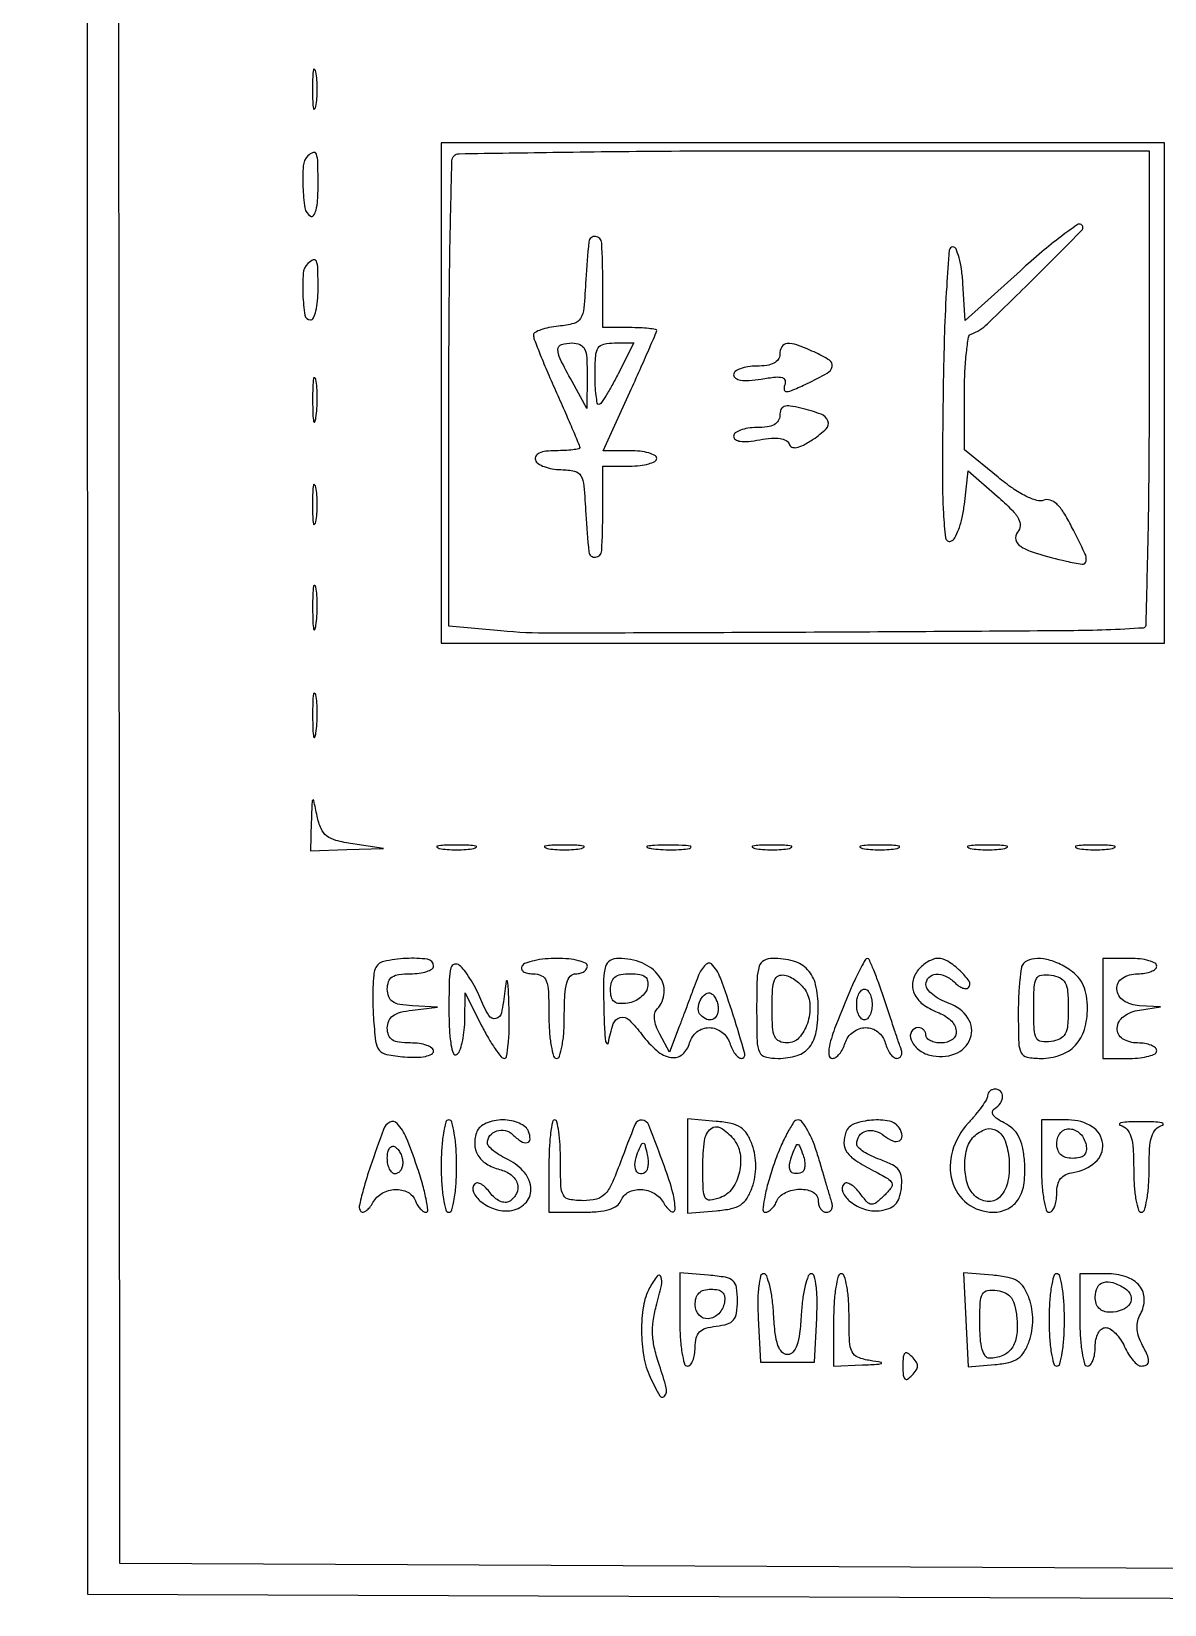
# Model space of a CAD drawing. Header units: millimetres. Extents: x 42961 to 43381, y 28224 to 28521.
# Drawn here: x 43203.65 to 43216.88, y 28321.28 to 28339.64 of the extents above; entities that cross this region are included whole.
import ezdxf

# ---------------------------------------------------------------- set-up
doc = ezdxf.new("R2010")
doc.units = ezdxf.units.MM

msp = doc.modelspace()

# ---------------------------------------------------------------- linework, layer by layer
for points in [[(43210.8, 28375.1), (43210.593, 28374.925, 0.084536), (43210.39, 28374.686, 0.134286), (43210.319, 28374.428, 0.129644), (43210.389, 28374.164, 0.07608), (43210.593, 28373.906, -0.033131), (43210.728, 28373.762, -0.069335), (43210.808, 28373.631, -0.069397), (43210.849, 28373.483, -0.033242), (43210.862, 28373.286), (43210.862, 28372.918), (43207.584, 28372.918), (43204.305, 28372.918), (43204.306, 28347.157), (43204.307, 28321.396), (43221.161, 28321.336, 0.000121), (43228.084, 28321.314, 0.000124), (43234.949, 28321.294, 0.00012), (43240.906, 28321.28, 0.000523), (43244.432, 28321.277), (43250.848, 28321.277)], [(43229.187, 28321.653, -0.000215), (43222.841, 28321.673, -0.000318), (43217.271, 28321.696), (43204.684, 28321.755), (43204.678, 28335.01, 0.000338), (43204.671, 28340.97, 0.000211), (43204.655, 28347.953, 0.000212), (43204.634, 28354.834, 0.000386), (43204.61, 28360.457)]]:
    msp.add_lwpolyline(points, format="xyb")
for points in [[(43206.935, 28338.969, 0.008087), (43206.937, 28338.825, 0.039503), (43206.946, 28338.743, 0.611425), (43206.959, 28338.74, 0.142433), (43206.974, 28338.767, 0.029693), (43206.986, 28338.859, 0.017887), (43206.99, 28338.969, 0.017887), (43206.986, 28339.08, 0.029693), (43206.974, 28339.172, 0.142433), (43206.959, 28339.199, 0.611425), (43206.946, 28339.196, 0.039503), (43206.937, 28339.114, 0.008087)], [(43206.88, 28338.191, 0.178772), (43206.827, 28338.075, 0.030087), (43206.823, 28337.827, 0.028841), (43206.847, 28337.582, 0.218208), (43206.91, 28337.488, 0.397171), (43206.947, 28337.495, 0.091154), (43206.976, 28337.558, 0.045191), (43206.994, 28337.675, 0.016966), (43207, 28337.842, 0.005399), (43206.997, 28338.116, 0.07726), (43206.98, 28338.212, 0.417401), (43206.943, 28338.23, 0.111586)], [(43216.7, 28335.467, -0.002267), (43216.695, 28334.399, -0.00377), (43216.68, 28333.499, -0.000574), (43216.66, 28332.707, -0.38702), (43216.632, 28332.678, -0.015007), (43215.768, 28332.646, -0.000674), (43212.789, 28332.628, -0.000457), (43209.721, 28332.617, -0.02413), (43209.133, 28332.644), (43208.527, 28332.701), (43208.527, 28335.416, -0.002064), (43208.531, 28336.461, -0.003329), (43208.544, 28337.351, -0.00063), (43208.562, 28338.134, -0.192658), (43208.587, 28338.191, -0.194802), (43208.645, 28338.216, -0.000294), (43209.812, 28338.233, -0.002271), (43211.125, 28338.247, -0.001392), (43212.673, 28338.251), (43216.7, 28338.251)], [(43215.197, 28336.85), (43214.554, 28336.269), (43214.527, 28336.699, 0.019597), (43214.51, 28336.863, 0.03109), (43214.481, 28337.002, 0.032089), (43214.446, 28337.104, 0.302738), (43214.409, 28337.128, 0.390479), (43214.368, 28337.091, 0.00401), (43214.337, 28336.666, 0.009039), (43214.311, 28336.121, 0.003864), (43214.295, 28335.391, 0.002558), (43214.287, 28334.496, 0.014157), (43214.299, 28334.015, 0.0195), (43214.325, 28333.729, 0.470089), (43214.385, 28333.692, 0.19023), (43214.432, 28333.731, 0.036694), (43214.479, 28333.834, 0.034363), (43214.519, 28333.969, 0.025782), (43214.544, 28334.122), (43214.589, 28334.514), (43214.928, 28334.216, -0.014838), (43215.096, 28334.059, -0.069083), (43215.176, 28333.954, -0.143939), (43215.195, 28333.872, -0.159998), (43215.165, 28333.796, 0.241862), (43215.145, 28333.707, 0.196992), (43215.205, 28333.628, 0.063681), (43215.382, 28333.551, 0.011122), (43215.734, 28333.458, 0.027057), (43215.917, 28333.424, 0.407638), (43215.965, 28333.459, 0.151502), (43215.951, 28333.549, 0.005509), (43215.796, 28333.861, 0.020886), (43215.702, 28334.027, 0.064092), (43215.621, 28334.127, 0.110446), (43215.545, 28334.172, 0.173178), (43215.47, 28334.17, -0.1676), (43215.388, 28334.168, -0.041997), (43215.261, 28334.218, -0.034998), (43215.108, 28334.309, -0.02021), (43214.937, 28334.438), (43214.544, 28334.76), (43214.544, 28335.42, -0.011298), (43214.55, 28335.676, -0.01745), (43214.568, 28335.895, -0.012024), (43214.592, 28336.072, -0.268263), (43214.624, 28336.11, 0.101523), (43214.812, 28336.229, 0.004699), (43215.354, 28336.758, 0.0022), (43215.916, 28337.322, 0.481936), (43215.908, 28337.388, 0.301789), (43215.86, 28337.386, 0.007207), (43215.67, 28337.247, 0.013401), (43215.448, 28337.069, 0.0084)], [(43210.125, 28336.747, -0.008706), (43210.102, 28336.412, -0.111137), (43210.064, 28336.293, -0.199512), (43209.985, 28336.234, -0.039346), (43209.807, 28336.202, 0.02423), (43209.695, 28336.186, 0.03725), (43209.601, 28336.16, 0.04224), (43209.533, 28336.129, 0.271379), (43209.515, 28336.098, 0.091439), (43209.524, 28336.047, 0.003599), (43209.594, 28335.868, 0.006272), (43209.681, 28335.658, 0.00438), (43209.784, 28335.422, -0.002122), (43209.887, 28335.189, -0.003283), (43209.974, 28334.987, -0.001044), (43210.048, 28334.812, -0.099311), (43210.054, 28334.785, -0.35869), (43210.042, 28334.77, -0.015512), (43209.972, 28334.759, -0.020408), (43209.883, 28334.751, -0.012388), (43209.777, 28334.748, 0.028263), (43209.66, 28334.742, 0.078059), (43209.581, 28334.72, 0.148922), (43209.541, 28334.685, 0.222721), (43209.536, 28334.64, 0.168639), (43209.568, 28334.597, 0.055559), (43209.639, 28334.562, 0.047948), (43209.732, 28334.537, 0.038514), (43209.835, 28334.527, -0.049412), (43209.993, 28334.51, -0.216091), (43210.067, 28334.455, -0.106387), (43210.103, 28334.338, -0.008206), (43210.125, 28334.007, 0.013306), (43210.16, 28333.566, 0.416505), (43210.238, 28333.504, 0.366675), (43210.311, 28333.582, 0.012961), (43210.323, 28334.03), (43210.323, 28334.569), (43210.637, 28334.569, 0.027026), (43210.758, 28334.575, 0.042582), (43210.859, 28334.595, 0.052312), (43210.931, 28334.624, 0.277684), (43210.952, 28334.659, 0.276654), (43210.931, 28334.693, 0.05279), (43210.86, 28334.722, 0.042862), (43210.759, 28334.742, 0.027225), (43210.64, 28334.748), (43210.328, 28334.748), (43210.64, 28335.433, 0.001735), (43210.759, 28335.698, 0.002724), (43210.86, 28335.927, 0.000714), (43210.947, 28336.127, 0.102078), (43210.952, 28336.152, 0.371169), (43210.94, 28336.165, 0.010597), (43210.859, 28336.175, 0.016639), (43210.758, 28336.183, 0.010058), (43210.637, 28336.185), (43210.323, 28336.185), (43210.323, 28336.724, 0.012961), (43210.311, 28337.172, 0.366675), (43210.238, 28337.25, 0.416505), (43210.16, 28337.188, 0.013306)], [(43206.88, 28336.934, 0.178711), (43206.826, 28336.817, 0.030871), (43206.822, 28336.569, 0.028398), (43206.847, 28336.329, 0.368378), (43206.91, 28336.275, 0.295869), (43206.945, 28336.298, 0.04382), (43206.974, 28336.381, 0.037669), (43206.994, 28336.497, 0.023598), (43207, 28336.634, 0.006358), (43206.997, 28336.876, 0.089002), (43206.98, 28336.961, 0.422338), (43206.943, 28336.976, 0.094588)], [(43210.14, 28335.624), (43210.136, 28335.242), (43209.964, 28335.557, -0.009445), (43209.825, 28335.821, -0.116301), (43209.799, 28335.931, -0.328862), (43209.841, 28335.987, -0.075119), (43209.964, 28336.006, -0.097836), (43210.056, 28335.987, -0.189459), (43210.11, 28335.936, -0.095443), (43210.135, 28335.833, -0.015247)], [(43210.503, 28335.646, -0.008897), (43210.429, 28335.509, -0.013729), (43210.361, 28335.393, -0.00802), (43210.3, 28335.3, -0.249086), (43210.276, 28335.287, -0.364825), (43210.259, 28335.302, -0.013042), (43210.246, 28335.393, -0.018584), (43210.236, 28335.509, -0.011256), (43210.233, 28335.646, -0.016119), (43210.24, 28335.855, -0.12509), (43210.27, 28335.948, -0.201482), (43210.334, 28335.992, -0.053368), (43210.46, 28336.006), (43210.686, 28336.006)], [(43212.389, 28335.871, -0.152103), (43212.371, 28335.813, -0.12651), (43212.321, 28335.77, -0.082504), (43212.238, 28335.744, -0.033607), (43212.119, 28335.736, 0.035873), (43212.016, 28335.729, 0.054315), (43211.929, 28335.706, 0.071064), (43211.869, 28335.674, 0.235869), (43211.85, 28335.635, 0.257182), (43211.872, 28335.595, 0.103416), (43211.932, 28335.572, 0.057289), (43212.032, 28335.569, 0.020918), (43212.172, 28335.585, -0.013534), (43212.338, 28335.608, -0.093543), (43212.419, 28335.601, -0.278125), (43212.45, 28335.569, -0.147501), (43212.446, 28335.511, 0.138311), (43212.441, 28335.459, 0.384288), (43212.468, 28335.438, 0.082703), (43212.543, 28335.457, 0.0087), (43212.707, 28335.532, 0.016674), (43212.942, 28335.654, 0.213734), (43213, 28335.731, 0.318699), (43212.969, 28335.805, 0.031523), (43212.789, 28335.901, 0.019454), (43212.589, 28335.983, 0.106856), (43212.475, 28335.999, 0.24685), (43212.413, 28335.96, 0.132431)], [(43206.936, 28335.332, 0.006817), (43206.939, 28335.172, 0.040183), (43206.948, 28335.088, 0.720633), (43206.961, 28335.086, 0.075924), (43206.975, 28335.131, 0.022548), (43206.986, 28335.241, 0.015659), (43206.99, 28335.366, 0.015827), (43206.986, 28335.486, 0.031163), (43206.973, 28335.58, 0.248898), (43206.96, 28335.598, 0.49082), (43206.946, 28335.59, 0.030832), (43206.938, 28335.494, 0.00738)], [(43212.389, 28335.162, -0.13194), (43212.371, 28335.098, -0.139374), (43212.324, 28335.052, -0.09061), (43212.242, 28335.026, -0.032682), (43212.119, 28335.018, 0.035237), (43212.016, 28335.01, 0.053518), (43211.929, 28334.988, 0.069892), (43211.869, 28334.956, 0.238611), (43211.85, 28334.918, 0.256367), (43211.871, 28334.879, 0.107734), (43211.928, 28334.858, 0.059138), (43212.023, 28334.857, 0.021712), (43212.156, 28334.876, -0.024383), (43212.291, 28334.894, -0.05746), (43212.393, 28334.891, -0.088346), (43212.462, 28334.869, -0.191004), (43212.497, 28334.827, 0.207525), (43212.53, 28334.791, 0.157659), (43212.583, 28334.785, 0.075293), (43212.664, 28334.814, 0.021131), (43212.78, 28334.883, 0.047782), (43212.931, 28335.004, 0.303099), (43212.951, 28335.096, 0.213467), (43212.871, 28335.174, 0.02751), (43212.636, 28335.246, 0.023816), (43212.511, 28335.27, 0.118739), (43212.44, 28335.264, 0.214095), (43212.402, 28335.229, 0.100661)], [(43206.935, 28334.12, 0.008087), (43206.937, 28333.975, 0.039503), (43206.946, 28333.894, 0.611425), (43206.959, 28333.89, 0.142433), (43206.974, 28333.918, 0.029693), (43206.986, 28334.01, 0.017887), (43206.99, 28334.12, 0.017887), (43206.986, 28334.23, 0.029693), (43206.974, 28334.322, 0.142433), (43206.959, 28334.35, 0.611425), (43206.946, 28334.346, 0.039503), (43206.937, 28334.264, 0.008087)], [(43206.936, 28332.907, 0.006817), (43206.939, 28332.747, 0.040183), (43206.948, 28332.663, 0.720633), (43206.961, 28332.661, 0.075924), (43206.975, 28332.706, 0.022548), (43206.986, 28332.816, 0.015659), (43206.99, 28332.941, 0.015827), (43206.986, 28333.061, 0.031163), (43206.973, 28333.155, 0.248898), (43206.96, 28333.173, 0.49082), (43206.946, 28333.165, 0.030832), (43206.938, 28333.069, 0.00738)], [(43206.936, 28331.65, 0.006817), (43206.939, 28331.489, 0.040183), (43206.948, 28331.406, 0.720633), (43206.961, 28331.404, 0.075924), (43206.975, 28331.449, 0.022548), (43206.986, 28331.559, 0.015659), (43206.99, 28331.683, 0.015827), (43206.986, 28331.803, 0.031163), (43206.973, 28331.898, 0.248898), (43206.96, 28331.915, 0.49082), (43206.946, 28331.908, 0.030832), (43206.938, 28331.811, 0.00738)], [(43206.921, 28330.415), (43206.91, 28330.078), (43207.337, 28330.091), (43207.763, 28330.104), (43207.405, 28330.158, -0.024462), (43207.207, 28330.198, -0.103591), (43207.1, 28330.251, -0.12875), (43207.034, 28330.336, -0.046885), (43206.989, 28330.482, 0.001805), (43206.949, 28330.665, 0.591189), (43206.938, 28330.669, 0.190728), (43206.929, 28330.648, 0.000976)], [(43208.415, 28330.105, 0.029693), (43208.507, 28330.092, 0.017887), (43208.617, 28330.089, 0.017887), (43208.727, 28330.092, 0.029693), (43208.819, 28330.105, 0.142433), (43208.847, 28330.119, 0.611425), (43208.843, 28330.132, 0.039503), (43208.761, 28330.141, 0.008087), (43208.617, 28330.144, 0.008087), (43208.472, 28330.141, 0.039503), (43208.391, 28330.132, 0.611425), (43208.387, 28330.119, 0.142433)], [(43209.672, 28330.105, 0.029693), (43209.764, 28330.092, 0.017887), (43209.874, 28330.089, 0.017887), (43209.984, 28330.092, 0.029693), (43210.076, 28330.105, 0.142433), (43210.104, 28330.119, 0.611425), (43210.1, 28330.132, 0.039503), (43210.019, 28330.141, 0.008087), (43209.874, 28330.144, 0.008087), (43209.729, 28330.141, 0.039503), (43209.648, 28330.132, 0.611425), (43209.644, 28330.119, 0.142433)], [(43210.886, 28330.104, 0.022548), (43210.995, 28330.092, 0.015659), (43211.12, 28330.088, 0.015827), (43211.24, 28330.093, 0.031163), (43211.335, 28330.105, 0.248898), (43211.352, 28330.119, 0.49082), (43211.345, 28330.132, 0.030832), (43211.248, 28330.14, 0.00738), (43211.086, 28330.142, 0.006817), (43210.926, 28330.14, 0.040183), (43210.842, 28330.13, 0.720633), (43210.841, 28330.118, 0.075924)], [(43212.097, 28330.105, 0.029693), (43212.189, 28330.092, 0.017887), (43212.299, 28330.089, 0.017887), (43212.409, 28330.092, 0.029693), (43212.501, 28330.105, 0.142433), (43212.529, 28330.119, 0.611425), (43212.525, 28330.132, 0.039503), (43212.444, 28330.141, 0.008087), (43212.299, 28330.144, 0.008087), (43212.154, 28330.141, 0.039503), (43212.073, 28330.132, 0.611425), (43212.069, 28330.119, 0.142433)], [(43213.354, 28330.105, 0.029693), (43213.446, 28330.092, 0.017887), (43213.556, 28330.089, 0.017887), (43213.666, 28330.092, 0.029693), (43213.758, 28330.105, 0.142433), (43213.786, 28330.119, 0.611425), (43213.782, 28330.132, 0.039503), (43213.701, 28330.141, 0.008087), (43213.556, 28330.144, 0.008087), (43213.412, 28330.141, 0.039503), (43213.33, 28330.132, 0.611425), (43213.326, 28330.119, 0.142433)], [(43214.612, 28330.105, 0.029693), (43214.704, 28330.092, 0.017887), (43214.814, 28330.089, 0.017887), (43214.924, 28330.092, 0.029693), (43215.016, 28330.105, 0.142433), (43215.044, 28330.119, 0.611425), (43215.04, 28330.132, 0.039503), (43214.958, 28330.141, 0.008087), (43214.814, 28330.144, 0.008087), (43214.669, 28330.141, 0.039503), (43214.588, 28330.132, 0.611425), (43214.584, 28330.119, 0.142433)], [(43215.869, 28330.105, 0.029693), (43215.961, 28330.092, 0.017887), (43216.071, 28330.089, 0.017887), (43216.181, 28330.092, 0.029693), (43216.273, 28330.105, 0.142433), (43216.301, 28330.119, 0.611425), (43216.297, 28330.132, 0.039503), (43216.216, 28330.141, 0.008087), (43216.071, 28330.144, 0.008087), (43215.926, 28330.141, 0.039503), (43215.845, 28330.132, 0.611425), (43215.841, 28330.119, 0.142433)], [(43207.665, 28328.697, 0.070665), (43207.649, 28328.624, 0.012314), (43207.64, 28328.481, 0.013157), (43207.639, 28328.312, 0.011459), (43207.646, 28328.136, 0.012283), (43207.671, 28327.853, 0.138837), (43207.713, 28327.75, 0.183182), (43207.799, 28327.698, 0.024776), (43208.01, 28327.67, 0.024401), (43208.144, 28327.666, 0.045629), (43208.252, 28327.677, 0.063099), (43208.325, 28327.702, 0.287917), (43208.347, 28327.738, 0.245934), (43208.328, 28327.774, 0.066712), (43208.268, 28327.805, 0.051413), (43208.181, 28327.826, 0.033582), (43208.078, 28327.833, -0.030909), (43207.945, 28327.841, -0.112886), (43207.866, 28327.87, -0.16354), (43207.823, 28327.923, -0.087507), (43207.808, 28328.007, -0.100783), (43207.825, 28328.09, -0.1371), (43207.873, 28328.15, -0.094495), (43207.96, 28328.191, -0.030931), (43208.1, 28328.217), (43208.392, 28328.253), (43208.1, 28328.268, -0.028006), (43207.954, 28328.283, -0.10675), (43207.869, 28328.316, -0.159285), (43207.824, 28328.373, -0.088322), (43207.808, 28328.462, -0.081208), (43207.823, 28328.549, -0.166173), (43207.864, 28328.604, -0.116834), (43207.943, 28328.633, -0.030703), (43208.078, 28328.641, 0.031626), (43208.181, 28328.648, 0.048861), (43208.268, 28328.668, 0.06271), (43208.328, 28328.696, 0.254951), (43208.347, 28328.731, 0.376772), (43208.278, 28328.81, 0.044813), (43208.027, 28328.82, 0.042719), (43207.766, 28328.784, 0.251082)], [(43208.527, 28328.243, 0.010888), (43208.532, 28327.992, 0.029985), (43208.551, 28327.816, 0.048979), (43208.579, 28327.711, 0.472357), (43208.617, 28327.698, 0.162631), (43208.652, 28327.74, 0.032685), (43208.682, 28327.835, 0.031389), (43208.703, 28327.954, 0.024838), (43208.712, 28328.085), (43208.718, 28328.417), (43208.909, 28328.035, 0.014092), (43208.988, 28327.889, 0.020744), (43209.066, 28327.765, 0.016822), (43209.136, 28327.671, 0.228523), (43209.173, 28327.653, 0.367797), (43209.201, 28327.677, 0.01495), (43209.22, 28327.818, 0.019978), (43209.231, 28327.999, 0.012056), (43209.23, 28328.215, 0.00331), (43209.222, 28328.463, 0.045124), (43209.21, 28328.553, 0.816098), (43209.196, 28328.553, 0.019739), (43209.18, 28328.439, -0.025183), (43209.14, 28328.186, -0.290248), (43209.074, 28328.117, -0.336004), (43208.992, 28328.153, -0.02936), (43208.887, 28328.369, 0.023018), (43208.836, 28328.478, 0.020408), (43208.773, 28328.587, 0.020908), (43208.708, 28328.681, 0.057081), (43208.652, 28328.739, 0.237633), (43208.591, 28328.753, 0.277688), (43208.55, 28328.712, 0.055684), (43208.531, 28328.571, 0.006084)], [(43209.38, 28328.731, 0.202618), (43209.375, 28328.697, 0.181468), (43209.395, 28328.668, 0.104212), (43209.443, 28328.648, 0.047867), (43209.509, 28328.641, -0.110639), (43209.608, 28328.619, -0.195385), (43209.664, 28328.559, -0.080115), (43209.689, 28328.432, -0.00961), (43209.694, 28328.147, 0.017105), (43209.701, 28327.958, 0.027868), (43209.721, 28327.798, 0.026982), (43209.749, 28327.679, 0.332234), (43209.784, 28327.653, 0.332234), (43209.819, 28327.679, 0.026982), (43209.848, 28327.798, 0.027868), (43209.868, 28327.958, 0.017105), (43209.874, 28328.147, -0.01212), (43209.88, 28328.394, -0.054498), (43209.903, 28328.536, -0.118311), (43209.944, 28328.613, -0.211442), (43210.009, 28328.641, 0.064853), (43210.06, 28328.648, 0.082425), (43210.104, 28328.668, 0.098894), (43210.133, 28328.697, 0.148195), (43210.143, 28328.731, 0.293924), (43210.121, 28328.766, 0.044731), (43210.039, 28328.794, 0.038191), (43209.925, 28328.814, 0.023957), (43209.79, 28328.821, 0.023552), (43209.65, 28328.814, 0.030444), (43209.523, 28328.794, 0.031293), (43209.423, 28328.766, 0.17067)], [(43210.335, 28328.215, 0.00664), (43210.343, 28327.995, 0.022499), (43210.356, 28327.852, 0.208217), (43210.372, 28327.826, 0.548328), (43210.388, 28327.833, -0.038), (43210.445, 28328.055, -0.254003), (43210.527, 28328.13, -0.261177), (43210.632, 28328.102, -0.039687), (43210.78, 28327.931, 0.054853), (43210.953, 28327.744, 0.135783), (43211.121, 28327.664, 0.222582), (43211.253, 28327.7, 0.154745), (43211.337, 28327.833, -0.081569), (43211.369, 28327.904, -0.081232), (43211.422, 28327.962, -0.081881), (43211.49, 28328, -0.084816), (43211.566, 28328.012, -0.087347), (43211.641, 28327.999, -0.07414), (43211.712, 28327.961, -0.073283), (43211.769, 28327.903, -0.081765), (43211.805, 28327.833, 0.037418), (43211.833, 28327.764, 0.047757), (43211.868, 28327.706, 0.055735), (43211.907, 28327.666, 0.176879), (43211.941, 28327.653, 0.498766), (43211.981, 28327.706, 0.006779), (43211.845, 28328.158, 0.011316), (43211.696, 28328.592, 0.10872), (43211.591, 28328.756, 0.292248), (43211.555, 28328.764, 0.115318), (43211.511, 28328.735, 0.066837), (43211.464, 28328.67, 0.034375), (43211.423, 28328.579, -0.000555), (43211.379, 28328.461, -0.000282), (43211.324, 28328.313, -0.00028), (43211.266, 28328.16, -0.00042), (43211.216, 28328.026), (43211.102, 28327.725), (43210.988, 28327.936, -0.037016), (43210.946, 28328.03, -0.061409), (43210.927, 28328.114, -0.079017), (43210.931, 28328.183, -0.14144), (43210.958, 28328.233, 0.182773), (43211.04, 28328.42, 0.177982), (43210.979, 28328.617, 0.134094), (43210.782, 28328.767, 0.096625), (43210.509, 28328.821, 0.126767), (43210.408, 28328.795, 0.199585), (43210.354, 28328.726, 0.068226), (43210.333, 28328.579, 0.006532)], [(43212.119, 28328.237, 0.005977), (43212.124, 28327.854, 0.096003), (43212.151, 28327.728, 0.237989), (43212.22, 28327.671, 0.057433), (43212.371, 28327.653, 0.074811), (43212.592, 28327.687, 0.153578), (43212.735, 28327.785, 0.124683), (43212.814, 28327.964, 0.041621), (43212.838, 28328.252, 0.057824), (43212.807, 28328.514, 0.131168), (43212.714, 28328.688, 0.138198), (43212.55, 28328.788, 0.067289), (43212.305, 28328.821, 0.124953), (43212.205, 28328.795, 0.193837), (43212.149, 28328.728, 0.069804), (43212.124, 28328.583, 0.007237)], [(43213.207, 28328.439, 0.006967), (43213.05, 28328.057, 0.031417), (43212.975, 28327.828, 0.06929), (43212.96, 28327.697, 0.406716), (43213.005, 28327.653, 0.162178), (43213.044, 28327.666, 0.060682), (43213.085, 28327.706, 0.051981), (43213.124, 28327.764, 0.042572), (43213.152, 28327.833, -0.081765), (43213.188, 28327.903, -0.073283), (43213.245, 28327.961, -0.07414), (43213.316, 28327.999, -0.087347), (43213.391, 28328.012, -0.084816), (43213.467, 28328, -0.081881), (43213.535, 28327.962, -0.081232), (43213.588, 28327.904, -0.081569), (43213.62, 28327.833, 0.043617), (43213.645, 28327.764, 0.054461), (43213.679, 28327.706, 0.064564), (43213.719, 28327.666, 0.167833), (43213.756, 28327.653, 0.144368), (43213.786, 28327.662, 0.150349), (43213.807, 28327.686, 0.11793), (43213.813, 28327.723, 0.071212), (43213.804, 28327.766, -0.006425), (43213.779, 28327.834, -0.000812), (43213.729, 28327.983, -0.000953), (43213.669, 28328.161, -0.000792), (43213.607, 28328.349, 0.007326), (43213.545, 28328.53, 0.011708), (43213.486, 28328.682, 0.005617), (43213.432, 28328.807, 0.296933), (43213.411, 28328.821, 0.268715), (43213.389, 28328.808, 0.007322), (43213.334, 28328.709, 0.01326), (43213.272, 28328.585, 0.008468)], [(43214.006, 28328.687, 0.125206), (43213.942, 28328.551, 0.155088), (43213.957, 28328.412, 0.12651), (43214.057, 28328.287, 0.070906), (43214.228, 28328.193, -0.090587), (43214.383, 28328.099, -0.180878), (43214.449, 28327.974, -0.277781), (43214.405, 28327.874, -0.155573), (43214.275, 28327.833, -0.048028), (43214.206, 28327.839, -0.068025), (43214.148, 28327.859, -0.088204), (43214.109, 28327.888, -0.191087), (43214.095, 28327.923, 0.099038), (43214.088, 28327.957, 0.097945), (43214.069, 28327.986, 0.097945), (43214.04, 28328.006, 0.099038), (43214.005, 28328.012, 0.269354), (43213.927, 28327.967, 0.23334), (43213.921, 28327.871, 0.123368), (43214.007, 28327.757, 0.109258), (43214.141, 28327.69, 0.150875), (43214.433, 28327.705, 0.219513), (43214.613, 28327.885, 0.239214), (43214.585, 28328.124, 0.163826), (43214.365, 28328.295, -0.038986), (43214.261, 28328.341, -0.048318), (43214.174, 28328.399, -0.055992), (43214.114, 28328.46, -0.167193), (43214.095, 28328.515, -0.192125), (43214.129, 28328.599, -0.190705), (43214.211, 28328.637, -0.129496), (43214.324, 28328.614, -0.082199), (43214.435, 28328.535, 0.045723), (43214.479, 28328.498, 0.065644), (43214.525, 28328.475, 0.085674), (43214.565, 28328.468, 0.198541), (43214.592, 28328.479, 0.361358), (43214.599, 28328.553, 0.051691), (43214.493, 28328.676, 0.049467), (43214.352, 28328.787, 0.142166), (43214.234, 28328.821, 0.089557), (43214.182, 28328.811, 0.043118), (43214.119, 28328.782, 0.040905), (43214.057, 28328.738, 0.046259)], [(43215.233, 28328.761, 0.161051), (43215.209, 28328.714, 0.011119), (43215.19, 28328.565, 0.014928), (43215.177, 28328.382, 0.010625), (43215.173, 28328.177, 0.007185), (43215.178, 28327.835, 0.10957), (43215.207, 28327.72, 0.234203), (43215.276, 28327.668, 0.046356), (43215.436, 28327.653, 0.085219), (43215.666, 28327.693, 0.120719), (43215.839, 28327.806, 0.115196), (43215.945, 28327.991, 0.072986), (43215.981, 28328.238, 0.040604), (43215.969, 28328.384, 0.065421), (43215.934, 28328.502, 0.072017), (43215.872, 28328.6, 0.062224), (43215.782, 28328.681, 0.050256), (43215.624, 28328.769, 0.066479), (43215.467, 28328.814, 0.080936), (43215.33, 28328.812, 0.152923)], [(43216.161, 28328.237), (43216.161, 28327.653), (43216.475, 28327.653, 0.027026), (43216.596, 28327.66, 0.042582), (43216.697, 28327.68, 0.052312), (43216.769, 28327.708, 0.277684), (43216.789, 28327.743, 0.226478), (43216.773, 28327.777, 0.074992), (43216.724, 28327.806, 0.057076), (43216.651, 28327.826, 0.038131), (43216.565, 28327.833, -0.140518), (43216.391, 28327.883, -0.27425), (43216.327, 28328.006, -0.22705), (43216.403, 28328.143, -0.117815), (43216.587, 28328.218), (43216.834, 28328.255), (43216.587, 28328.268, -0.129317), (43216.401, 28328.328, -0.239895), (43216.323, 28328.462, -0.271961), (43216.388, 28328.589, -0.143169), (43216.565, 28328.641, 0.038131), (43216.651, 28328.648, 0.057076), (43216.724, 28328.668, 0.074992), (43216.773, 28328.697, 0.226478), (43216.789, 28328.731, 0.277684), (43216.769, 28328.766, 0.052312), (43216.697, 28328.794, 0.042582), (43216.596, 28328.814, 0.027026), (43216.475, 28328.821), (43216.161, 28328.821)], [(43210.845, 28328.484, -0.107272), (43210.819, 28328.422, -0.069535), (43210.765, 28328.365, -0.065066), (43210.693, 28328.321, -0.069036), (43210.614, 28328.298, -0.046977), (43210.516, 28328.293, -0.155535), (43210.456, 28328.316, -0.169909), (43210.423, 28328.367, -0.058652), (43210.413, 28328.455, -0.070751), (43210.426, 28328.544, -0.153935), (43210.463, 28328.601, -0.127862), (43210.532, 28328.632, -0.042182), (43210.644, 28328.641, -0.035475), (43210.754, 28328.633, -0.131095), (43210.817, 28328.606, -0.187968), (43210.846, 28328.558, -0.088399)], [(43212.684, 28328.453, -0.129854), (43212.741, 28328.272, -0.092297), (43212.711, 28328.061, -0.103794), (43212.613, 28327.893, -0.211671), (43212.477, 28327.833, -0.106104), (43212.385, 28327.853, -0.186935), (43212.331, 28327.907, -0.088794), (43212.305, 28328.017, -0.013628), (43212.299, 28328.244, -0.013086), (43212.305, 28328.459, -0.079293), (43212.328, 28328.568, -0.196517), (43212.374, 28328.617, -0.156277), (43212.446, 28328.625, -0.06752), (43212.51, 28328.604, -0.040807), (43212.577, 28328.563, -0.040163), (43212.639, 28328.51, -0.055346)], [(43215.757, 28328.237, -0.019116), (43215.749, 28328.041, -0.101285), (43215.72, 28327.938, -0.164128), (43215.66, 28327.881, -0.074836), (43215.555, 28327.849, -0.071445), (43215.442, 28327.849, -0.241106), (43215.384, 28327.89, -0.10971), (43215.358, 28327.989, -0.010782), (43215.353, 28328.237, -0.010782), (43215.358, 28328.485, -0.10971), (43215.384, 28328.584, -0.241106), (43215.442, 28328.625, -0.071445), (43215.555, 28328.625, -0.074836), (43215.66, 28328.593, -0.164128), (43215.72, 28328.536, -0.101285), (43215.749, 28328.433, -0.019116)], [(43211.67, 28328.232, -0.10924), (43211.653, 28328.153, -0.197274), (43211.605, 28328.108, -0.1881), (43211.537, 28328.109, -0.099868), (43211.467, 28328.156, -0.210351), (43211.437, 28328.232, -0.101767), (43211.463, 28328.335, -0.122354), (43211.524, 28328.408, -0.305994), (43211.59, 28328.411, -0.096533), (43211.621, 28328.382, -0.052635), (43211.647, 28328.338, -0.049696), (43211.664, 28328.285, -0.055887)], [(43213.466, 28328.282, -0.048028), (43213.46, 28328.213, -0.068025), (43213.44, 28328.155, -0.088204), (43213.411, 28328.116, -0.191087), (43213.377, 28328.102, -0.191087), (43213.342, 28328.116, -0.088204), (43213.313, 28328.155, -0.068025), (43213.293, 28328.213, -0.048028), (43213.287, 28328.282, -0.048028), (43213.293, 28328.351, -0.068025), (43213.313, 28328.409, -0.088204), (43213.342, 28328.448, -0.191087), (43213.377, 28328.462, -0.191087), (43213.411, 28328.448, -0.088204), (43213.44, 28328.409, -0.068025), (43213.46, 28328.351, -0.048028)], [(43214.814, 28327.217, -0.137331), (43214.802, 28327.174, -0.016863), (43214.748, 28327.092, -0.018929), (43214.675, 28326.997, -0.014588), (43214.589, 28326.898, 0.115838), (43214.404, 28326.572, 0.139879), (43214.401, 28326.222, 0.16282), (43214.578, 28325.959, 0.165329), (43214.877, 28325.857, 0.116326), (43215.051, 28325.898, 0.139564), (43215.175, 28326.011, 0.107746), (43215.241, 28326.199, 0.051603), (43215.246, 28326.455, 0.031852), (43215.221, 28326.622, 0.070483), (43215.177, 28326.743, 0.085853), (43215.108, 28326.832, 0.069233), (43215.008, 28326.9, -0.032986), (43214.927, 28326.947, -0.095261), (43214.881, 28326.992, -0.198731), (43214.873, 28327.032, -0.210864), (43214.896, 28327.065, 0.101334), (43214.964, 28327.129, 0.145681), (43214.99, 28327.208, 0.211196), (43214.966, 28327.269, 0.195655), (43214.903, 28327.294, 0.084057), (43214.869, 28327.288, 0.093107), (43214.84, 28327.271, 0.100505), (43214.821, 28327.247, 0.116351)], [(43207.762, 28326.822, 0.004355), (43207.612, 28326.396, 0.015444), (43207.527, 28326.118, 0.016325), (43207.481, 28325.928, 0.252108), (43207.5, 28325.866, 0.25805), (43207.527, 28325.858, 0.103581), (43207.563, 28325.875, 0.067394), (43207.603, 28325.914, 0.038471), (43207.64, 28325.97, -0.137509), (43207.747, 28326.078, -0.11809), (43207.901, 28326.122, -0.13055), (43208.047, 28326.09, -0.184276), (43208.135, 28325.992, 0.044808), (43208.16, 28325.94, 0.051669), (43208.193, 28325.897, 0.05909), (43208.229, 28325.867, 0.146714), (43208.261, 28325.857, 0.452778), (43208.282, 28325.881, 0.016839), (43208.26, 28326.015, 0.02048), (43208.218, 28326.189, 0.011642), (43208.153, 28326.396, 0.016812), (43208.029, 28326.728, 0.08757), (43207.924, 28326.892, 0.338631), (43207.837, 28326.908, 0.188772)], [(43208.437, 28326.396, 0.015416), (43208.443, 28326.188, 0.025878), (43208.463, 28326.014, 0.024068), (43208.491, 28325.884, 0.339565), (43208.527, 28325.857, 0.339565), (43208.562, 28325.884, 0.024068), (43208.59, 28326.014, 0.025878), (43208.61, 28326.188, 0.015416), (43208.617, 28326.396, 0.015416), (43208.61, 28326.604, 0.025878), (43208.59, 28326.778, 0.024068), (43208.562, 28326.908, 0.339565), (43208.527, 28326.935, 0.339565), (43208.491, 28326.908, 0.024068), (43208.463, 28326.778, 0.025878), (43208.443, 28326.604, 0.015416)], [(43208.854, 28326.8, 0.097657), (43208.828, 28326.653, 0.1292), (43208.866, 28326.523, 0.120152), (43208.965, 28326.422, 0.077565), (43209.117, 28326.357, -0.097855), (43209.253, 28326.293, -0.160723), (43209.326, 28326.19, -0.191715), (43209.317, 28326.077, -0.140114), (43209.232, 28325.983, -0.157669), (43209.183, 28325.971, -0.087752), (43209.123, 28325.986, -0.07236), (43209.062, 28326.026, -0.057169), (43209.008, 28326.084, 0.038622), (43208.958, 28326.142, 0.062856), (43208.906, 28326.183, 0.089578), (43208.861, 28326.199, 0.245235), (43208.829, 28326.189, 0.317468), (43208.813, 28326.093, 0.118115), (43208.904, 28325.979, 0.084708), (43209.068, 28325.892, 0.108927), (43209.238, 28325.875, 0.164398), (43209.415, 28325.959, 0.210072), (43209.483, 28326.124, 0.166262), (43209.411, 28326.319, 0.11042), (43209.223, 28326.467, -0.024436), (43209.128, 28326.518, -0.032778), (43209.048, 28326.574, -0.034396), (43208.991, 28326.627, -0.191682), (43208.976, 28326.665, -0.169417), (43209.006, 28326.751, -0.143944), (43209.085, 28326.806, -0.135175), (43209.185, 28326.812, -0.144904), (43209.271, 28326.765, 0.047002), (43209.368, 28326.685, 0.198035), (43209.441, 28326.67, 0.360982), (43209.474, 28326.71, 0.092011), (43209.457, 28326.8, 0.133279), (43209.419, 28326.852, 0.06376), (43209.348, 28326.896, 0.055896), (43209.256, 28326.925, 0.049127), (43209.156, 28326.935, 0.049127), (43209.055, 28326.925, 0.055896), (43208.963, 28326.896, 0.06376), (43208.892, 28326.852, 0.133279)], [(43209.694, 28326.396), (43209.694, 28325.857), (43210.089, 28325.857, 0.021796), (43210.268, 28325.865, 0.051552), (43210.399, 28325.89, 0.0754), (43210.488, 28325.932, 0.153735), (43210.535, 28325.992, -0.184276), (43210.623, 28326.09, -0.13055), (43210.769, 28326.122, -0.11809), (43210.923, 28326.078, -0.137509), (43211.03, 28325.97, 0.098772), (43211.119, 28325.867, 0.61531), (43211.166, 28325.889, 0.076433), (43211.142, 28326.084, 0.019118), (43211.043, 28326.391, 0.005992), (43210.861, 28326.872, 0.282565), (43210.781, 28326.933, 0.331578), (43210.701, 28326.884, 0.007364), (43210.529, 28326.44, -0.014665), (43210.425, 28326.184, -0.088943), (43210.346, 28326.066, -0.142579), (43210.248, 28326.01, -0.059399), (43210.096, 28325.992, -0.041254), (43209.934, 28326.006, -0.226076), (43209.864, 28326.055, -0.120346), (43209.834, 28326.161, -0.008853), (43209.829, 28326.464, 0.01343), (43209.824, 28326.645, 0.022088), (43209.809, 28326.797, 0.017924), (43209.788, 28326.914, 0.353572), (43209.762, 28326.935, 0.361604), (43209.735, 28326.913, 0.014055), (43209.714, 28326.777, 0.019348), (43209.699, 28326.602, 0.011735)], [(43211.311, 28326.396), (43211.311, 28325.846), (43211.646, 28325.874, 0.029675), (43211.823, 28325.899, 0.094331), (43211.933, 28325.945, 0.112443), (43212.008, 28326.022, 0.052242), (43212.068, 28326.149, 0.042791), (43212.099, 28326.27, 0.041327), (43212.109, 28326.396, 0.041327), (43212.099, 28326.522, 0.042791), (43212.068, 28326.643, 0.052242), (43212.008, 28326.77, 0.112443), (43211.933, 28326.847, 0.094331), (43211.823, 28326.892, 0.029675), (43211.646, 28326.918), (43211.311, 28326.946)], [(43212.313, 28326.396, 0.013603), (43212.249, 28326.189, 0.02409), (43212.21, 28326.015, 0.02277), (43212.193, 28325.884, 0.438997), (43212.218, 28325.857, 0.130716), (43212.255, 28325.867, 0.06305), (43212.294, 28325.897, 0.056096), (43212.33, 28325.94, 0.052161), (43212.356, 28325.992, -0.119725), (43212.392, 28326.043, -0.065064), (43212.456, 28326.087, -0.059009), (43212.537, 28326.116, -0.058092), (43212.623, 28326.126, -0.05124), (43212.711, 28326.117, -0.089017), (43212.78, 28326.09, -0.115825), (43212.822, 28326.047, -0.138282), (43212.838, 28325.992, 0.069846), (43212.845, 28325.94, 0.085748), (43212.866, 28325.897, 0.100098), (43212.897, 28325.867, 0.138539), (43212.934, 28325.857, 0.12779), (43212.968, 28325.866, 0.138856), (43212.992, 28325.89, 0.119705), (43213.003, 28325.926, 0.081218), (43212.997, 28325.969, -0.000374), (43212.977, 28326.036, -0.000053), (43212.936, 28326.174, -0.000061), (43212.888, 28326.337, -0.000052), (43212.837, 28326.508, 0.021782), (43212.781, 28326.672, 0.031755), (43212.716, 28326.809, 0.03272), (43212.652, 28326.91, 0.238846), (43212.603, 28326.935, 0.251866), (43212.551, 28326.907, 0.022604), (43212.473, 28326.776, 0.025133), (43212.391, 28326.602, 0.016818)], [(43213.161, 28326.792, 0.093036), (43213.138, 28326.664, 0.155381), (43213.171, 28326.56, 0.095932), (43213.275, 28326.462, 0.022436), (43213.483, 28326.342, -0.012655), (43213.649, 28326.251, -0.161836), (43213.695, 28326.199, -0.268397), (43213.688, 28326.143, -0.036334), (43213.607, 28326.051, -0.023893), (43213.513, 28325.967, -0.194336), (43213.459, 28325.95, -0.191112), (43213.408, 28325.976, -0.023004), (43213.327, 28326.075, 0.036442), (43213.274, 28326.137, 0.05953), (43213.219, 28326.18, 0.084319), (43213.172, 28326.199, 0.254873), (43213.14, 28326.189, 0.317468), (43213.124, 28326.093, 0.118115), (43213.215, 28325.979, 0.084708), (43213.379, 28325.892, 0.108927), (43213.549, 28325.875, 0.053167), (43213.662, 28325.9, 0.116664), (43213.736, 28325.947, 0.11517), (43213.783, 28326.023, 0.051049), (43213.808, 28326.138, 0.052347), (43213.81, 28326.264, 0.137253), (43213.777, 28326.348, 0.116815), (43213.703, 28326.411, 0.03271), (43213.561, 28326.471, -0.027129), (43213.456, 28326.514, -0.037239), (43213.367, 28326.564, -0.041038), (43213.304, 28326.615, -0.206337), (43213.287, 28326.655, -0.157736), (43213.317, 28326.748, -0.1659), (43213.395, 28326.804, -0.140304), (43213.502, 28326.805, -0.106031), (43213.607, 28326.75, 0.0747), (43213.707, 28326.69, 0.218235), (43213.786, 28326.692, 0.315081), (43213.816, 28326.748, 0.110053), (43213.785, 28326.839, 0.206514), (43213.67, 28326.919, 0.069604), (43213.461, 28326.932, 0.069968), (43213.259, 28326.888, 0.215659)], [(43215.442, 28326.396, 0.015416), (43215.449, 28326.188, 0.025878), (43215.469, 28326.014, 0.024068), (43215.497, 28325.884, 0.339565), (43215.532, 28325.857, 0.221993), (43215.567, 28325.873, 0.076815), (43215.596, 28325.921, 0.058415), (43215.615, 28325.992, 0.039255), (43215.622, 28326.075, -0.054765), (43215.633, 28326.177, -0.111518), (43215.667, 28326.249, -0.12044), (43215.727, 28326.296, -0.070259), (43215.815, 28326.322, 0.143071), (43216.072, 28326.441, 0.240701), (43216.158, 28326.656, 0.235332), (43216.035, 28326.856, 0.139937), (43215.759, 28326.935), (43215.442, 28326.935)], [(43216.363, 28326.873, -0.142739), (43216.44, 28326.827, -0.11525), (43216.488, 28326.742, -0.059277), (43216.513, 28326.597, -0.013064), (43216.52, 28326.344, 0.017338), (43216.527, 28326.158, 0.028229), (43216.546, 28326, 0.02758), (43216.575, 28325.883, 0.330911), (43216.61, 28325.857, 0.330911), (43216.645, 28325.883, 0.02758), (43216.673, 28326, 0.028229), (43216.693, 28326.158, 0.017338), (43216.7, 28326.344, -0.013064), (43216.706, 28326.597, -0.059277), (43216.731, 28326.742, -0.11525), (43216.779, 28326.827, -0.142739), (43216.857, 28326.873, 0.426272), (43216.865, 28326.888, 0.284687), (43216.849, 28326.902, 0.032121), (43216.756, 28326.911, 0.009088), (43216.61, 28326.914, 0.009088), (43216.464, 28326.911, 0.032121), (43216.371, 28326.902, 0.284687), (43216.355, 28326.888, 0.426272)], [(43211.845, 28326.716, -0.132924), (43211.925, 28326.542, -0.095844), (43211.919, 28326.327, -0.098888), (43211.835, 28326.136, -0.15286), (43211.693, 28326.027, -0.057459), (43211.575, 28325.998, -0.308051), (43211.52, 28326.027, -0.117489), (43211.495, 28326.119, -0.007449), (43211.491, 28326.399, -0.033833), (43211.51, 28326.692, -0.178467), (43211.585, 28326.832, -0.328673), (43211.698, 28326.842, -0.084439)], [(43215.065, 28326.477, -0.06689), (43215.052, 28326.223, -0.134905), (43214.966, 28326.043, -0.215811), (43214.83, 28325.982, -0.175157), (43214.679, 28326.037, -0.140903), (43214.585, 28326.174, -0.071012), (43214.548, 28326.382, -0.070692), (43214.571, 28326.593, -0.135235), (43214.655, 28326.74, -0.117125), (43214.795, 28326.826, -0.225703), (43214.923, 28326.81, -0.166296), (43215.019, 28326.689, -0.064818)], [(43215.964, 28326.642, -0.081073), (43215.966, 28326.572, -0.164476), (43215.942, 28326.523, -0.142094), (43215.89, 28326.495, -0.055256), (43215.808, 28326.486, -0.067185), (43215.725, 28326.497, -0.12999), (43215.667, 28326.531, -0.12999), (43215.633, 28326.588, -0.067185), (43215.622, 28326.672, -0.188778), (43215.668, 28326.789, -0.232055), (43215.776, 28326.831, -0.183129), (43215.897, 28326.773, -0.143076)], [(43207.988, 28326.435, -0.067639), (43207.981, 28326.386, -0.08433), (43207.962, 28326.344, -0.09965), (43207.932, 28326.316, -0.142666), (43207.898, 28326.306, -0.195654), (43207.864, 28326.32, -0.086673), (43207.835, 28326.36, -0.066561), (43207.815, 28326.42, -0.0466), (43207.808, 28326.491, -0.047867), (43207.815, 28326.558, -0.104212), (43207.835, 28326.605, -0.181468), (43207.864, 28326.626, -0.202618), (43207.898, 28326.62, -0.08825), (43207.933, 28326.59, -0.053305), (43207.962, 28326.543, -0.051278), (43207.981, 28326.489, -0.061875)], [(43210.825, 28326.329, -0.220948), (43210.763, 28326.306, -0.276564), (43210.714, 28326.341, -0.130073), (43210.7, 28326.437, -0.074943), (43210.73, 28326.549, -0.006675), (43210.776, 28326.652, -0.299388), (43210.796, 28326.664, -0.331063), (43210.812, 28326.651, -0.007526), (43210.839, 28326.546, -0.03472), (43210.85, 28326.479, -0.039523), (43210.851, 28326.415, -0.043304), (43210.843, 28326.361, -0.13795)], [(43212.641, 28326.319, -0.113119), (43212.562, 28326.308, -0.264736), (43212.514, 28326.341, -0.160062), (43212.504, 28326.417, -0.045292), (43212.537, 28326.534, -0.00941), (43212.579, 28326.636, -0.321298), (43212.6, 28326.649, -0.286809), (43212.621, 28326.633, -0.008116), (43212.662, 28326.524, -0.046499), (43212.679, 28326.455, -0.065629), (43212.681, 28326.392, -0.084725), (43212.668, 28326.344, -0.193502)], [(43210.869, 28324.973, 0.084094), (43210.797, 28324.759, 0.040687), (43210.776, 28324.47, 0.040271), (43210.802, 28324.173, 0.065011), (43210.876, 28323.93, 0.023329), (43210.987, 28323.715, 0.532848), (43211.045, 28323.711, 0.235263), (43211.064, 28323.807, 0.017501), (43210.984, 28324.068, -0.025952), (43210.929, 28324.26, -0.043716), (43210.905, 28324.426, -0.046461), (43210.912, 28324.586, -0.03425), (43210.947, 28324.759, 0.013961), (43211.007, 28325.002, 0.141964), (43211, 28325.105, 0.5973), (43210.957, 28325.111, 0.036502)], [(43211.221, 28324.605, 0.015212), (43211.228, 28324.395, 0.025678), (43211.247, 28324.219, 0.023809), (43211.275, 28324.088, 0.340304), (43211.311, 28324.061, 0.222198), (43211.345, 28324.077, 0.076733), (43211.374, 28324.125, 0.058353), (43211.394, 28324.196, 0.039203), (43211.401, 28324.279, -0.055836), (43211.413, 28324.389, -0.141505), (43211.452, 28324.459, -0.127216), (43211.524, 28324.502, -0.041197), (43211.648, 28324.526, 0.042092), (43211.779, 28324.553, 0.150028), (43211.849, 28324.599, 0.139442), (43211.885, 28324.679, 0.034539), (43211.895, 28324.824, 0.036644), (43211.883, 28324.979, 0.177086), (43211.842, 28325.056, 0.140701), (43211.755, 28325.097, 0.020378), (43211.558, 28325.121), (43211.221, 28325.149)], [(43212.137, 28324.622), (43212.164, 28324.106), (43212.479, 28324.106), (43212.793, 28324.106), (43212.82, 28324.622, 0.014695), (43212.825, 28324.829, 0.028531), (43212.814, 28324.993, 0.030852), (43212.792, 28325.111, 0.34439), (43212.757, 28325.139, 0.313945), (43212.721, 28325.113, 0.027826), (43212.686, 28325, 0.028501), (43212.657, 28324.848, 0.017811), (43212.64, 28324.667, -0.014451), (43212.621, 28324.44, -0.053896), (43212.589, 28324.301, -0.104623), (43212.543, 28324.224, -0.20874), (43212.479, 28324.196, -0.20874), (43212.414, 28324.224, -0.104623), (43212.368, 28324.301, -0.053896), (43212.336, 28324.44, -0.014451), (43212.317, 28324.667, 0.017811), (43212.3, 28324.848, 0.028501), (43212.271, 28325, 0.027826), (43212.236, 28325.113, 0.313945), (43212.2, 28325.139, 0.34439), (43212.165, 28325.111, 0.030852), (43212.143, 28324.993, 0.028531), (43212.133, 28324.829, 0.014695)], [(43213.017, 28324.6), (43213.017, 28324.061), (43213.354, 28324.074, 0.002217), (43213.541, 28324.083, 0.117172), (43213.575, 28324.092, 0.703743), (43213.573, 28324.104, 0.005737), (43213.444, 28324.125, -0.055409), (43213.301, 28324.163, -0.192222), (43213.233, 28324.227, -0.100329), (43213.203, 28324.349, -0.009861), (43213.197, 28324.651, 0.017315), (43213.191, 28324.838, 0.028195), (43213.171, 28324.995, 0.027523), (43213.142, 28325.112, 0.331037), (43213.107, 28325.139, 0.339565), (43213.072, 28325.111, 0.024068), (43213.044, 28324.981, 0.025878), (43213.024, 28324.808, 0.015416)], [(43214.56, 28324.601), (43214.587, 28324.052), (43214.901, 28324.079, 0.034127), (43215.063, 28324.104, 0.094957), (43215.169, 28324.15, 0.107634), (43215.242, 28324.228, 0.051526), (43215.301, 28324.353, 0.042791), (43215.332, 28324.474, 0.041327), (43215.342, 28324.6, 0.041327), (43215.332, 28324.726, 0.042791), (43215.301, 28324.847, 0.052459), (43215.241, 28324.974, 0.113669), (43215.165, 28325.051, 0.094071), (43215.054, 28325.096, 0.028605), (43214.874, 28325.122), (43214.533, 28325.15)], [(43215.532, 28324.6, 0.015416), (43215.539, 28324.392, 0.025878), (43215.558, 28324.218, 0.024068), (43215.586, 28324.088, 0.339565), (43215.622, 28324.061, 0.339565), (43215.657, 28324.088, 0.024068), (43215.686, 28324.218, 0.025878), (43215.705, 28324.392, 0.015416), (43215.712, 28324.6, 0.015416), (43215.705, 28324.808, 0.025878), (43215.686, 28324.981, 0.024068), (43215.657, 28325.111, 0.339565), (43215.622, 28325.139, 0.339565), (43215.586, 28325.111, 0.024068), (43215.558, 28324.981, 0.025878), (43215.539, 28324.808, 0.015416)], [(43215.891, 28324.6, 0.015416), (43215.898, 28324.392, 0.025878), (43215.918, 28324.218, 0.024068), (43215.946, 28324.088, 0.339565), (43215.981, 28324.061, 0.226478), (43216.016, 28324.077, 0.074992), (43216.045, 28324.127, 0.057076), (43216.064, 28324.199, 0.038131), (43216.071, 28324.285, -0.048941), (43216.08, 28324.373, -0.074201), (43216.105, 28324.445, -0.097497), (43216.144, 28324.493, -0.174274), (43216.191, 28324.51, -0.145081), (43216.245, 28324.494, -0.053401), (43216.306, 28324.444, -0.047285), (43216.366, 28324.371, -0.041165), (43216.414, 28324.285, 0.031507), (43216.46, 28324.199, 0.039814), (43216.513, 28324.127, 0.044326), (43216.566, 28324.076, 0.171894), (43216.608, 28324.061, 0.123412), (43216.67, 28324.076, 0.278482), (43216.694, 28324.117, 0.106144), (43216.677, 28324.193, 0.01541), (43216.606, 28324.337, -0.052536), (43216.572, 28324.422, -0.064658), (43216.559, 28324.507, -0.067634), (43216.568, 28324.589, -0.065909), (43216.598, 28324.666, 0.130256), (43216.644, 28324.843, 0.17407), (43216.587, 28324.998, 0.14128), (43216.431, 28325.103, 0.078188), (43216.203, 28325.139), (43215.891, 28325.139)], [(43211.743, 28324.803, -0.143076), (43211.676, 28324.672, -0.183129), (43211.555, 28324.614, -0.232055), (43211.447, 28324.655, -0.188778), (43211.401, 28324.773, -0.067185), (43211.412, 28324.856, -0.12999), (43211.446, 28324.914, -0.12999), (43211.504, 28324.948, -0.067185), (43211.587, 28324.959, -0.055256), (43211.669, 28324.95, -0.142094), (43211.721, 28324.921, -0.164476), (43211.745, 28324.873, -0.081073)], [(43215.157, 28324.609, -0.057307), (43215.153, 28324.412, -0.120188), (43215.098, 28324.269, -0.142506), (43214.991, 28324.184, -0.095311), (43214.836, 28324.152, -0.254789), (43214.788, 28324.178, -0.079479), (43214.752, 28324.255, -0.048479), (43214.73, 28324.382, -0.01853), (43214.724, 28324.561, -0.011084), (43214.729, 28324.804, -0.111095), (43214.756, 28324.902, -0.240288), (43214.814, 28324.943, -0.070544), (43214.926, 28324.943, -0.076218), (43215.026, 28324.912, -0.130594), (43215.092, 28324.856, -0.097568), (43215.133, 28324.762, -0.030449)], [(43216.419, 28324.968, -0.165725), (43216.486, 28324.884, -0.231055), (43216.477, 28324.79, -0.162197), (43216.386, 28324.716, -0.092408), (43216.245, 28324.689, -0.077002), (43216.17, 28324.701, -0.12387), (43216.115, 28324.735, -0.121293), (43216.082, 28324.792, -0.072026), (43216.071, 28324.869, -0.116192), (43216.097, 28324.98, -0.211198), (43216.168, 28325.038, -0.153085), (43216.278, 28325.035, -0.058198)], [(43213.826, 28324.061, 0.018208), (43213.83, 28323.953, 0.180052), (43213.848, 28323.913, 0.354955), (43213.88, 28323.909, 0.051663), (43213.933, 28323.953, 0.049631), (43213.982, 28324.012, 0.147822), (43213.996, 28324.061, 0.147822), (43213.982, 28324.11, 0.049631), (43213.933, 28324.169, 0.051663), (43213.88, 28324.212, 0.354955), (43213.848, 28324.209, 0.180052), (43213.83, 28324.168, 0.018208)]]:
    msp.add_lwpolyline(points, format="xyb", close=True)
msp.add_lwpolyline([(43208.437, 28335.422), (43208.437, 28332.503), (43212.658, 28332.503), (43216.879, 28332.503), (43216.879, 28335.422), (43216.879, 28338.341), (43212.658, 28338.341), (43208.437, 28338.341)], close=True)

doc.saveas('drawing.dxf')
